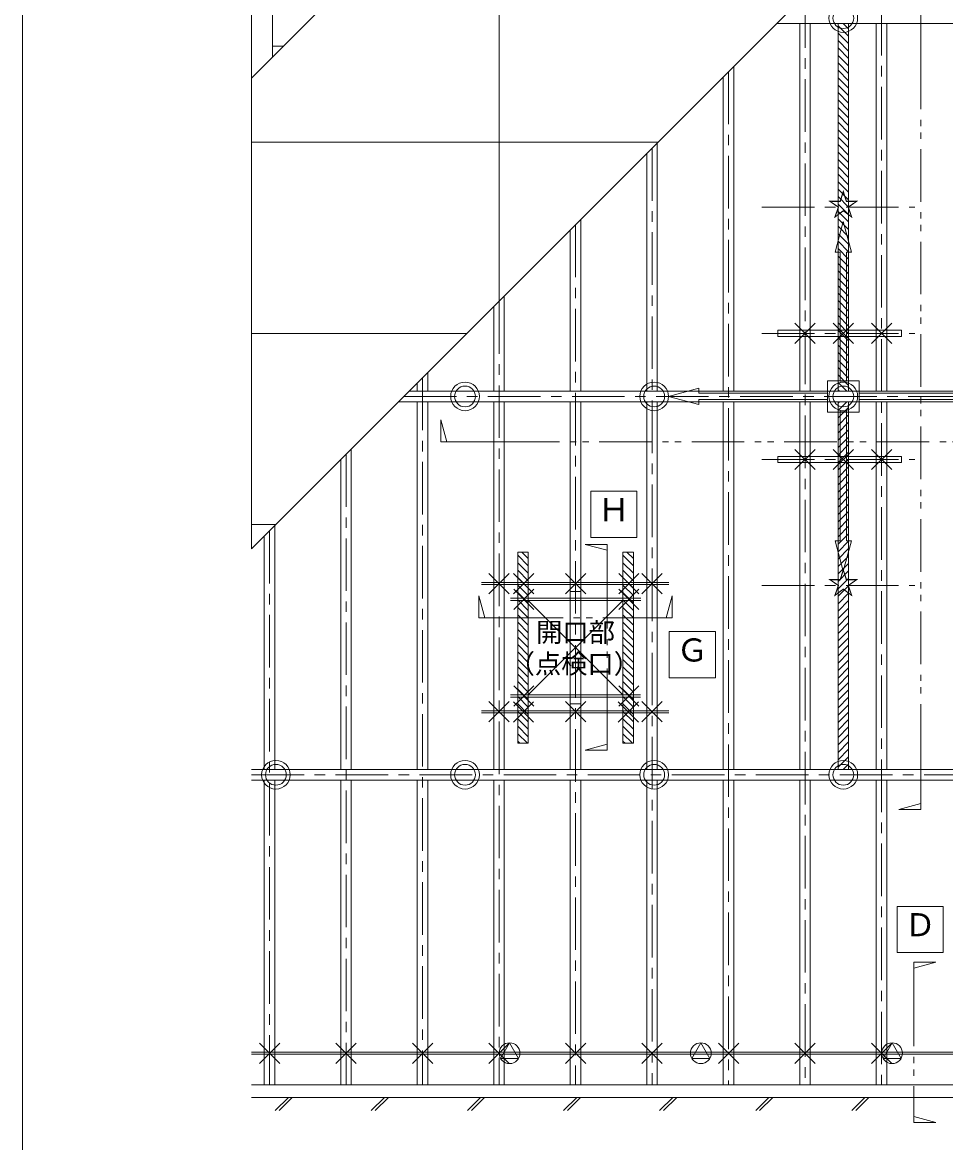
# Model space of a CAD drawing. Units: millimetres on the paper, enlarged 20 times, with parts at other scales. Extents: x -4155 to 4045, y -2866 to 2834.
# Drawn here: x -4155 to -2398, y -823 to 1309 of the extents above; entities that cross this region are included whole.
import ezdxf
from ezdxf.enums import TextEntityAlignment as Align

# ---------------------------------------------------------------- set-up
doc = ezdxf.new("R2010")
doc.units = ezdxf.units.MM
doc.header["$LTSCALE"] = 20
doc.linetypes.add('CHAIN1', pattern=[8, 5, -1, 1, -1])
doc.linetypes.add('DOUBLE_CHAIN1', pattern=[8.8, 5, -1, 0.6, -0.6, 0.6, -1])
for name, color, linetype, lineweight in [('0-0_基本', 7, 'Continuous', 9), ('0-1_軸組', 7, 'Continuous', 9), ('0-2_インサート', 7, 'Continuous', 9), ('0-3_文字', 7, 'Continuous', 9), ('0-4_ブレース', 7, 'Continuous', 9), ('0-5_仕上', 7, 'Continuous', 9), ('F-0_図枠', 7, 'Continuous', 9)]:
    doc.layers.add(name, color=color, linetype=linetype, lineweight=lineweight)
doc.styles.add('ＭＳ ゴシック', font='')
doc.styles.get('ＭＳ ゴシック').set_extended_font_data('MS Gothic')

msp = doc.modelspace()

# ---------------------------------------------------------------- linework, layer by layer
at = {"layer": '0-0_基本', "color": 4, "linetype": 'CHAIN1'}
for p, q in [((-2519.6, 1506.3), (-2519.6, -712.67)), ((-2665.2, 1360.7), (-2665.2, -712.67)), ((-2810.8, 1215.1), (-2810.8, -712.67)), ((-2956.4, 1069.5), (-2956.4, -712.67)), ((-2747.25, 957.18), (-2456.32, 957.18)), ((-3102, 923.9), (-3102, -712.67)), ((-3247.6, 778.3), (-3247.6, -712.67)), ((-2747.25, 717.18), (-2456.32, 717.18)), ((-3393.2, 632.7), (-3393.2, -712.67)), ((-3428.72, 597.18), (-1518.8, 597.18)), ((-3538.8, 487.1), (-3538.8, -712.67)), ((-2747.25, 477.18), (-2456.32, 477.18)), ((-3684.4, 341.5), (-3684.4, -712.67)), ((-2747.25, 237.18), (-2456.32, 237.18)), ((-3718.8, -122.82), (-1518.8, -122.82))]:
    msp.add_line(p, q, dxfattribs=at)
at = {"layer": '0-0_基本'}
for p, q in [((-2684.47, 697.92), (-2645.94, 736.45)), ((-2684.47, 736.45), (-2645.94, 697.92)), ((-2611.67, 697.92), (-2573.14, 736.45)), ((-2611.67, 736.45), (-2573.14, 697.92)), ((-2538.87, 697.92), (-2500.34, 736.45)), ((-2538.87, 736.45), (-2500.34, 697.92)), ((-2684.47, 496.45), (-2645.94, 457.92)), ((-2684.47, 457.92), (-2645.94, 496.45)), ((-2611.67, 496.45), (-2573.14, 457.92)), ((-2611.67, 457.92), (-2573.14, 496.45)), ((-2538.87, 496.45), (-2500.34, 457.92)), ((-2538.87, 457.92), (-2500.34, 496.45)), ((-3266.87, 221.81), (-3228.34, 260.34)), ((-3266.87, 260.34), (-3228.34, 221.81)), ((-3219.96, 221.81), (-3181.43, 260.34)), ((-3219.96, 260.34), (-3181.43, 221.81)), ((-3121.27, 221.81), (-3082.74, 260.34)), ((-3121.27, 260.34), (-3082.74, 221.81)), ((-3019.96, 221.81), (-2981.43, 260.34)), ((-3019.96, 260.34), (-2981.43, 221.81)), ((-2975.67, 221.81), (-2937.14, 260.34)), ((-2975.67, 260.34), (-2937.14, 221.81)), ((-3280.86, 243.08), (-2924.24, 243.08)), ((-3280.86, 239.08), (-2924.24, 239.08)), ((-3219.77, 191.65), (-3181.24, 230.19)), ((-3219.77, 230.19), (-3181.24, 191.65)), ((-3019.91, 191.68), (-2981.38, 230.21)), ((-3019.91, 230.21), (-2981.38, 191.68)), ((-3225.85, 213.08), (-2977.48, 213.08)), ((-3225.85, 209.08), (-2977.48, 209.08)), ((-3219.77, 7.97), (-3181.24, 46.5)), ((-3219.77, 46.5), (-3181.24, 7.97)), ((-3019.91, 46.48), (-2981.38, 7.94)), ((-3019.91, 7.94), (-2981.38, 46.48)), ((-3225.85, 29.08), (-2978.51, 29.08)), ((-3225.85, 25.08), (-2978.51, 25.08)), ((-3266.87, -22.19), (-3228.34, 16.34)), ((-3266.87, 16.34), (-3228.34, -22.19)), ((-3220.29, -22.43), (-3181.75, 16.1)), ((-3220.29, 16.1), (-3181.75, -22.43)), ((-3121.27, -22.19), (-3082.74, 16.34)), ((-3121.27, 16.34), (-3082.74, -22.19)), ((-3020.71, -22.43), (-2982.17, 16.1)), ((-3020.71, 16.1), (-2982.17, -22.43)), ((-2975.67, -22.19), (-2937.14, 16.34)), ((-2975.67, 16.34), (-2937.14, -22.19)), ((-3280.86, -0.92), (-2924.24, -0.92)), ((-3280.86, -4.92), (-2924.24, -4.92)), ((-3703.67, -671.94), (-3665.14, -633.41)), ((-3703.67, -633.41), (-3665.14, -671.94)), ((-3558.07, -671.94), (-3519.54, -633.41)), ((-3558.07, -633.41), (-3519.54, -671.94)), ((-3412.47, -671.94), (-3373.94, -633.41)), ((-3412.47, -633.41), (-3373.94, -671.94)), ((-3266.87, -671.94), (-3228.34, -633.41)), ((-3266.87, -633.41), (-3228.34, -671.94)), ((-3121.27, -671.94), (-3082.74, -633.41)), ((-3121.27, -633.41), (-3082.74, -671.94)), ((-2975.67, -671.94), (-2937.14, -633.41)), ((-2975.67, -633.41), (-2937.14, -671.94)), ((-2830.07, -671.94), (-2791.54, -633.41)), ((-2830.07, -633.41), (-2791.54, -671.94)), ((-2684.47, -671.94), (-2645.94, -633.41)), ((-2684.47, -633.41), (-2645.94, -671.94)), ((-2538.87, -671.94), (-2500.34, -633.41)), ((-2538.87, -633.41), (-2500.34, -671.94)), ((-3718.8, -650.67), (-1518.8, -650.67)), ((-3718.8, -654.67), (-1518.8, -654.67)), ((-3718.8, -712.67), (-1518.8, -712.67)), ((-1494.8, -736.67), (-3718.8, -736.67)), ((-3673.63, -761.7), (-3648.61, -736.67)), ((-3666.18, -761.7), (-3641.16, -736.67)), ((-3490.72, -761.7), (-3465.7, -736.67)), ((-3483.27, -761.7), (-3458.25, -736.67)), ((-3307.81, -761.7), (-3282.78, -736.67)), ((-3300.36, -761.7), (-3275.33, -736.67)), ((-3124.89, -761.7), (-3099.87, -736.67)), ((-3117.44, -761.7), (-3092.42, -736.67)), ((-2941.98, -761.7), (-2916.96, -736.67)), ((-2934.53, -761.7), (-2909.51, -736.67)), ((-2759.07, -761.7), (-2734.05, -736.67)), ((-2751.62, -761.7), (-2726.59, -736.67)), ((-2576.15, -761.7), (-2551.13, -736.67)), ((-2568.7, -761.7), (-2543.68, -736.67))]:
    msp.add_line(p, q, dxfattribs=at)
at = {"layer": '0-1_軸組'}
for p, q in [((-1518.8, 1307.18), (-2718.72, 1307.18)), ((-2675.2, 1307.18), (-2675.2, 607.18)), ((-2655.2, 1307.18), (-2655.2, 607.18)), ((-2602.4, 607.18), (-2602.4, 1307.18)), ((-2602.4, 1302.77), (-2582.4, 1282.77)), ((-2592.68, 1307.18), (-2582.4, 1296.91)), ((-2582.4, 1307.18), (-2582.4, 607.18)), ((-2529.6, 1307.18), (-2529.6, 607.18)), ((-2509.6, 1307.18), (-2509.6, 607.18)), ((-2602.4, 1288.62), (-2582.4, 1268.62)), ((-2602.4, 1274.48), (-2582.4, 1254.48)), ((-2602.4, 1260.34), (-2582.4, 1240.34)), ((-2602.4, 1246.2), (-2582.4, 1226.2)), ((-2800.8, 1225.1), (-2800.8, 607.18)), ((-2602.4, 1232.06), (-2582.4, 1212.06)), ((-2602.4, 1217.91), (-2582.4, 1197.91)), ((-2820.8, 1205.1), (-2820.8, 607.18)), ((-2602.4, 1203.77), (-2582.4, 1183.77)), ((-2602.4, 1189.63), (-2582.4, 1169.63)), ((-2602.4, 1175.49), (-2582.4, 1155.49)), ((-2602.4, 1161.35), (-2582.4, 1141.35)), ((-2602.4, 1147.2), (-2582.4, 1127.2)), ((-2602.4, 1133.06), (-2582.4, 1113.06)), ((-2602.4, 1118.92), (-2582.4, 1098.92)), ((-2602.4, 1104.78), (-2582.4, 1084.78)), ((-2602.4, 1090.63), (-2582.4, 1070.63)), ((-2946.4, 1079.5), (-2946.4, 607.18)), ((-2602.4, 1076.49), (-2582.4, 1056.49)), ((-2966.4, 1059.5), (-2966.4, 607.18)), ((-2602.4, 1062.35), (-2582.4, 1042.35)), ((-2602.4, 1048.21), (-2582.4, 1028.21)), ((-2602.4, 1034.07), (-2582.4, 1014.07)), ((-2602.4, 1019.92), (-2582.4, 999.92)), ((-2602.4, 1005.78), (-2582.4, 985.78)), ((-2602.4, 991.64), (-2582.4, 971.64)), ((-2602.4, 977.5), (-2582.4, 957.5)), ((-2602.4, 963.36), (-2582.4, 943.36)), ((-2602.4, 949.21), (-2582.4, 929.21)), ((-3092, 933.9), (-3092, 607.18)), ((-2602.4, 935.07), (-2582.4, 915.07)), ((-2602.4, 920.93), (-2582.4, 900.93)), ((-3112, 913.9), (-3112, 607.18)), ((-2602.4, 906.79), (-2582.4, 886.79)), ((-2602.4, 892.64), (-2582.4, 872.64)), ((-2602.4, 878.5), (-2582.4, 858.5)), ((-2602.4, 864.36), (-2582.4, 844.36)), ((-2602.4, 850.22), (-2582.4, 830.22)), ((-2602.4, 836.08), (-2582.4, 816.08)), ((-2602.4, 821.93), (-2582.4, 801.93)), ((-2602.4, 807.79), (-2582.4, 787.79)), ((-2602.4, 793.65), (-2582.4, 773.65)), ((-3257.6, 768.3), (-3257.6, 607.18)), ((-3237.6, 788.3), (-3237.6, 607.18)), ((-2602.4, 779.51), (-2582.4, 759.51)), ((-2602.4, 765.37), (-2582.4, 745.37)), ((-2602.4, 751.22), (-2582.4, 731.22)), ((-2602.4, 737.08), (-2582.4, 717.08)), ((-2717.15, 723.18), (-2481.45, 723.18)), ((-2717.15, 723.18), (-2717.15, 711.18)), ((-2717.15, 711.18), (-2481.45, 711.18)), ((-2602.4, 722.94), (-2582.4, 702.94)), ((-2602.4, 708.8), (-2582.4, 688.8)), ((-2481.45, 723.18), (-2481.45, 711.18)), ((-2602.4, 694.65), (-2582.4, 674.65)), ((-2602.4, 680.51), (-2582.4, 660.51)), ((-2602.4, 666.37), (-2582.4, 646.37)), ((-3383.2, 642.7), (-3383.2, 607.18)), ((-2602.4, 652.23), (-2582.4, 632.23)), ((-3403.2, 622.7), (-3403.2, 607.18)), ((-2602.4, 638.09), (-2582.4, 618.09)), ((-2602.4, 623.94), (-2585.64, 607.18)), ((-1518.8, 607.18), (-3418.72, 607.18)), ((-2602.4, 609.8), (-2599.79, 607.18)), ((-1518.8, 587.18), (-3438.72, 587.18)), ((-3403.2, 587.18), (-3403.2, -112.82)), ((-3383.2, 587.18), (-3383.2, -112.82)), ((-3257.6, 587.18), (-3257.6, -112.82)), ((-3237.6, 587.18), (-3237.6, -112.82)), ((-3112, 587.18), (-3112, -112.82)), ((-3092, 587.18), (-3092, -112.82)), ((-2966.4, 587.18), (-2966.4, -112.82)), ((-2946.4, 587.18), (-2946.4, -112.82)), ((-2820.8, 587.18), (-2820.8, -112.82)), ((-2800.8, 587.18), (-2800.8, -112.82)), ((-2675.2, 587.18), (-2675.2, -112.82)), ((-2655.2, 587.18), (-2655.2, -112.82)), ((-2602.4, 584.57), (-2599.79, 587.18)), ((-2602.4, 587.18), (-2602.4, -112.82)), ((-2602.4, 570.42), (-2585.64, 587.18)), ((-2602.4, 556.28), (-2582.4, 576.28)), ((-2582.4, -112.82), (-2582.4, 587.18)), ((-2529.6, 587.18), (-2529.6, -112.82)), ((-2509.6, 587.18), (-2509.6, -112.82)), ((-2602.4, 542.14), (-2582.4, 562.14)), ((-2602.4, 528), (-2582.4, 548)), ((-2602.4, 513.86), (-2582.4, 533.86)), ((-2602.4, 499.71), (-2582.4, 519.71)), ((-3528.8, 497.1), (-3528.8, -112.82)), ((-2602.4, 485.57), (-2582.4, 505.57)), ((-2602.4, 471.43), (-2582.4, 491.43)), ((-3548.8, 477.1), (-3548.8, -112.82)), ((-3257.6, 470.57), (-3257.6, -52.92)), ((-2717.15, 471.18), (-2481.45, 471.18)), ((-2602.4, 457.29), (-2582.4, 477.29)), ((-2481.45, 471.18), (-2481.45, 483.18)), ((-2602.4, 443.14), (-2582.4, 463.14)), ((-2602.4, 429), (-2582.4, 449)), ((-2602.4, 414.86), (-2582.4, 434.86)), ((-2602.4, 400.72), (-2582.4, 420.72)), ((-2602.4, 386.58), (-2582.4, 406.58)), ((-2602.4, 372.43), (-2582.4, 392.43)), ((-2602.4, 358.29), (-2582.4, 378.29)), ((-2602.4, 344.15), (-2582.4, 364.15)), ((-3674.4, 351.5), (-3674.4, -112.82)), ((-2602.4, 330.01), (-2582.4, 350.01)), ((-3694.4, 331.5), (-3694.4, -112.82)), ((-2602.4, 315.87), (-2582.4, 335.87)), ((-2602.4, 301.72), (-2582.4, 321.72)), ((-3212, -62.92), (-3212, 301.08)), ((-3212, 301.08), (-3192, 301.08)), ((-3204.13, 301.08), (-3192, 288.96)), ((-3192, 301.08), (-3192, -62.92)), ((-3012, -62.92), (-3012, 301.08)), ((-3012, 301.08), (-2992, 301.08)), ((-3004.13, 301.08), (-2992, 288.96)), ((-2992, 301.08), (-2992, -62.92)), ((-2602.4, 287.58), (-2582.4, 307.58)), ((-3212, 294.81), (-3192, 274.81)), ((-3212, 280.67), (-3192, 260.67)), ((-3012, 294.81), (-2992, 274.81)), ((-3012, 280.67), (-2992, 260.67)), ((-2602.4, 273.44), (-2582.4, 293.44)), ((-2602.4, 259.3), (-2582.4, 279.3)), ((-3212, 266.53), (-3192, 246.53)), ((-3012, 266.53), (-2992, 246.53)), ((-2602.4, 245.16), (-2582.4, 265.16)), ((-3212, 252.39), (-3192, 232.39)), ((-3212, 238.24), (-3192, 218.24)), ((-3012, 252.39), (-2992, 232.39)), ((-3012, 238.24), (-2992, 218.24)), ((-2602.4, 231.01), (-2582.4, 251.01)), ((-2602.4, 216.87), (-2582.4, 236.87)), ((-3212, 224.1), (-3192, 204.1)), ((-3112, 226.08), (-3092, 226.08)), ((-3012, 224.1), (-2992, 204.1)), ((-2602.4, 202.73), (-2582.4, 222.73)), ((-3212, 209.96), (-3192, 189.96)), ((-3212, 195.82), (-3192, 175.82)), ((-3012, 209.96), (-2992, 189.96)), ((-3012, 195.82), (-2992, 175.82)), ((-2602.4, 188.59), (-2582.4, 208.59)), ((-2602.4, 174.44), (-2582.4, 194.44)), ((-3212, 181.68), (-3192, 161.68)), ((-3012, 181.68), (-2992, 161.68)), ((-2602.4, 160.3), (-2582.4, 180.3)), ((-3212, 167.53), (-3192, 147.53)), ((-3212, 153.39), (-3192, 133.39)), ((-3012, 167.53), (-2992, 147.53)), ((-3012, 153.39), (-2992, 133.39)), ((-2602.4, 146.16), (-2582.4, 166.16)), ((-2602.4, 132.02), (-2582.4, 152.02)), ((-3212, 139.25), (-3192, 119.25)), ((-3012, 139.25), (-2992, 119.25)), ((-2602.4, 117.88), (-2582.4, 137.88)), ((-3212, 125.11), (-3192, 105.11)), ((-3212, 110.97), (-3192, 90.97)), ((-3012, 125.11), (-2992, 105.11)), ((-3012, 110.97), (-2992, 90.97)), ((-2602.4, 103.73), (-2582.4, 123.73)), ((-2602.4, 89.59), (-2582.4, 109.59)), ((-3212, 96.82), (-3192, 76.82)), ((-3012, 96.82), (-2992, 76.82)), ((-2602.4, 75.45), (-2582.4, 95.45)), ((-3212, 82.68), (-3192, 62.68)), ((-3212, 68.54), (-3192, 48.54)), ((-3012, 82.68), (-2992, 62.68)), ((-3012, 68.54), (-2992, 48.54)), ((-2602.4, 61.31), (-2582.4, 81.31)), ((-2602.4, 47.17), (-2582.4, 67.17)), ((-3212, 54.4), (-3192, 34.4)), ((-3012, 54.4), (-2992, 34.4)), ((-2602.4, 33.02), (-2582.4, 53.02)), ((-3212, 40.25), (-3192, 20.25)), ((-3212, 26.11), (-3192, 6.11)), ((-3012, 40.25), (-2992, 20.25)), ((-3012, 26.11), (-2992, 6.11)), ((-2602.4, 18.88), (-2582.4, 38.88)), ((-2602.4, 4.74), (-2582.4, 24.74)), ((-3212, 11.97), (-3192, -8.03)), ((-3092, -52.92), (-3092, 12.08)), ((-3012, 11.97), (-2992, -8.03)), ((-2602.4, -9.4), (-2582.4, 10.6)), ((-3212, -2.17), (-3192, -22.17)), ((-3212, -16.31), (-3192, -36.31)), ((-3012, -2.17), (-2992, -22.17)), ((-3012, -16.31), (-2992, -36.31)), ((-2602.4, -23.55), (-2582.4, -3.55)), ((-2602.4, -37.69), (-2582.4, -17.69)), ((-3212, -30.46), (-3192, -50.46)), ((-3012, -30.46), (-2992, -50.46)), ((-2602.4, -51.83), (-2582.4, -31.83)), ((-3212, -44.6), (-3193.68, -62.92)), ((-3212, -58.74), (-3207.82, -62.92)), ((-3192, -62.92), (-3212, -62.92)), ((-3012, -44.6), (-2993.68, -62.92)), ((-3012, -58.74), (-3007.82, -62.92)), ((-2992, -62.92), (-3012, -62.92)), ((-2602.4, -65.97), (-2582.4, -45.97)), ((-2602.4, -80.11), (-2582.4, -60.11)), ((-2602.4, -94.26), (-2582.4, -74.26)), ((-2602.4, -108.4), (-2582.4, -88.4)), ((-2592.68, -112.82), (-2582.4, -102.54)), ((-1518.8, -112.82), (-3718.8, -112.82)), ((-1518.8, -132.82), (-3718.8, -132.82)), ((-3694.4, -132.82), (-3694.4, -712.67)), ((-3674.4, -132.82), (-3674.4, -712.67)), ((-3548.8, -132.82), (-3548.8, -712.67)), ((-3528.8, -132.82), (-3528.8, -712.67)), ((-3403.2, -132.82), (-3403.2, -712.67)), ((-3383.2, -132.82), (-3383.2, -712.67)), ((-3257.6, -132.82), (-3257.6, -712.67)), ((-3237.6, -132.82), (-3237.6, -712.67)), ((-3112, -132.82), (-3112, -712.67)), ((-3092, -132.82), (-3092, -712.67)), ((-2966.4, -132.82), (-2966.4, -712.67)), ((-2946.4, -132.82), (-2946.4, -712.67)), ((-2820.8, -132.82), (-2820.8, -712.67)), ((-2800.8, -132.82), (-2800.8, -712.67)), ((-2675.2, -132.82), (-2675.2, -712.67)), ((-2655.2, -132.82), (-2655.2, -712.67)), ((-2529.6, -132.82), (-2529.6, -712.67)), ((-2509.6, -132.82), (-2509.6, -712.67))]:
    msp.add_line(p, q, dxfattribs=at)
for points in [[(-2717.15, 471.18), (-2717.15, 483.18), (-2481.45, 483.18)], [(-3112, -52.92), (-3112, 12.08), (-3092, 12.08)]]:
    msp.add_lwpolyline(points, dxfattribs=at)
at = {"layer": '0-2_インサート'}
for p, q in [((-3227.6, -632.9), (-3244.73, -662.56)), ((-3210.47, -662.56), (-3227.6, -632.9)), ((-2863.6, -632.9), (-2880.73, -662.56)), ((-2863.6, -632.9), (-2880.73, -662.56)), ((-2846.47, -662.56), (-2863.6, -632.9)), ((-2846.47, -662.56), (-2863.6, -632.9)), ((-2499.6, -632.9), (-2516.73, -662.56)), ((-2482.47, -662.56), (-2499.6, -632.9)), ((-3244.73, -662.56), (-3210.47, -662.56)), ((-2880.73, -662.56), (-2846.47, -662.56)), ((-2880.73, -662.56), (-2846.47, -662.56)), ((-2516.73, -662.56), (-2482.47, -662.56))]:
    msp.add_line(p, q, dxfattribs=at)
for centre, radius in [((-2592.4, 1317.18), 27.25), ((-2592.4, 1317.18), 19.78), ((-3312.4, 597.18), 27.25), ((-2952.4, 597.18), 27.25), ((-2592.4, 597.18), 27.25), ((-3312.4, 597.18), 19.78), ((-2952.4, 597.18), 19.78), ((-2592.4, 597.18), 19.78), ((-3672.4, -122.82), 27.25), ((-3672.4, -122.82), 19.78), ((-3312.4, -122.82), 27.25), ((-3312.4, -122.82), 19.78), ((-2952.4, -122.82), 27.25), ((-2952.4, -122.82), 19.78), ((-2592.4, -122.82), 27.25), ((-2592.4, -122.82), 19.78), ((-3227.6, -652.67), 19.78), ((-2863.6, -652.67), 19.78), ((-2863.6, -652.67), 19.78), ((-2499.6, -652.67), 19.78)]:
    msp.add_circle(centre, radius, dxfattribs=at)
at = {"layer": '0-3_文字'}
for p, q in [((-2445.03, 1243.67), (-2445.03, 1369.06)), ((-3358.22, 552.92), (-3347.01, 511.08)), ((-3358.22, 511.08), (-3358.22, 552.92)), ((-3232.83, 511.08), (-3358.22, 511.08)), ((-3073.19, 416.74), (-2985.19, 416.74)), ((-3073.19, 328.74), (-3073.19, 416.74)), ((-2985.19, 416.74), (-2985.19, 328.74)), ((-2985.19, 328.74), (-3073.19, 328.74)), ((-3083.59, 315.57), (-3041.74, 304.36)), ((-3041.74, 315.57), (-3083.59, 315.57)), ((-3041.74, 315.57), (-3041.74, 255.57)), ((-3285.87, 217.58), (-3274.66, 175.74)), ((-3285.87, 175.74), (-3285.87, 217.58)), ((-2918.13, 217.58), (-2929.35, 175.74)), ((-2918.13, 175.74), (-2918.13, 217.58)), ((-3285.87, 175.74), (-3225.87, 175.74)), ((-2918.13, 175.74), (-2978.13, 175.74)), ((-2923.8, 149.69), (-2835.8, 149.69)), ((-2923.8, 61.69), (-2923.8, 149.69)), ((-2835.8, 149.69), (-2835.8, 61.69)), ((-2835.8, 61.69), (-2923.8, 61.69)), ((-3041.74, -76.04), (-3041.74, -16.04)), ((-2445.03, -63.56), (-2445.03, -188.95)), ((-3083.59, -76.04), (-3041.74, -64.82)), ((-3041.74, -76.04), (-3083.59, -76.04)), ((-2486.88, -188.95), (-2445.03, -177.74)), ((-2445.03, -188.95), (-2486.88, -188.95)), ((-2490.14, -373.18), (-2402.14, -373.18)), ((-2490.14, -461.18), (-2490.14, -373.18)), ((-2402.14, -373.18), (-2402.14, -461.18)), ((-2402.14, -461.18), (-2490.14, -461.18)), ((-2458.38, -479.51), (-2458.38, -539.51)), ((-2416.54, -479.51), (-2458.38, -490.72)), ((-2458.38, -479.51), (-2416.54, -479.51)), ((-2458.38, -724.54), (-2458.38, -784.54)), ((-2416.54, -784.54), (-2458.38, -773.33)), ((-2458.38, -784.54), (-2416.54, -784.54))]:
    msp.add_line(p, q, dxfattribs=at)
at = {"layer": '0-3_文字', "color": 4, "linetype": 'DOUBLE_CHAIN1'}
for p, q in [((-2445.03, 1243.67), (-2445.03, -63.56)), ((-3232.83, 511.08), (-1959.54, 511.08)), ((-3041.74, 255.57), (-3041.74, -16.04)), ((-3225.87, 175.74), (-2978.13, 175.74)), ((-2458.38, -539.51), (-2458.38, -724.54))]:
    msp.add_line(p, q, dxfattribs=at)
at = {"layer": '0-4_ブレース'}
for p, q in [((-2592.4, 929.94), (-2607.93, 871.98)), ((-2592.4, 929.94), (-2576.87, 871.98)), ((-2598.4, 871.98), (-2607.93, 871.98)), ((-2598.4, 627.18), (-2598.4, 871.98)), ((-2576.87, 871.98), (-2586.4, 871.98)), ((-2586.4, 627.18), (-2586.4, 871.98)), ((-2586.4, 624.43), (-2598.4, 624.43)), ((-2925.15, 597.18), (-2867.2, 612.71)), ((-2925.15, 597.18), (-2867.2, 581.66)), ((-2867.2, 612.71), (-2867.2, 603.18)), ((-2622.4, 603.18), (-2867.2, 603.18)), ((-2562.4, 603.18), (-2317.61, 603.18)), ((-2867.2, 591.18), (-2867.2, 581.66)), ((-2622.4, 591.18), (-2867.2, 591.18)), ((-2562.4, 591.18), (-2317.61, 591.18)), ((-2586.4, 569.94), (-2598.4, 569.94)), ((-2586.4, 569.94), (-2598.4, 569.94)), ((-2598.4, 569.94), (-2598.4, 322.39)), ((-2598.4, 567.18), (-2598.4, 322.39)), ((-2586.4, 569.94), (-2586.4, 322.39)), ((-2586.4, 567.18), (-2586.4, 322.39)), ((-2592.4, 264.43), (-2607.93, 322.39)), ((-2607.93, 322.39), (-2598.4, 322.39)), ((-2592.4, 264.43), (-2607.93, 322.39)), ((-2598.4, 322.39), (-2607.93, 322.39)), ((-2592.4, 264.43), (-2576.87, 322.39)), ((-2592.4, 264.43), (-2576.87, 322.39)), ((-2586.4, 322.39), (-2576.87, 322.39)), ((-2576.87, 322.39), (-2586.4, 322.39))]:
    msp.add_line(p, q, dxfattribs=at)
msp.add_lwpolyline([(-2622.4, 567.18), (-2562.4, 567.18), (-2562.4, 627.18), (-2622.4, 627.18)], close=True, dxfattribs=at)
at = {"layer": '0-5_仕上'}
for p, q in [((-3718.8, 1203.18), (-3718.8, 2233.18)), ((-3718.8, 1203.18), (-2688.8, 2233.18)), ((-1792.72, 2233.18), (-3718.8, 307.1)), ((-3678.8, 2233.18), (-3678.8, 1243.18)), ((-3247.6, 778.3), (-3247.6, 1674.38)), ((-3658.4, 1263.58), (-3678.8, 1263.58)), ((-3718.8, 1203.18), (-3718.8, 307.1)), ((-3718.8, 1081.18), (-2944.72, 1081.18)), ((-3718.8, 717.18), (-3308.72, 717.18)), ((-3718.8, 353.18), (-3672.4, 353.18)), ((-3192, 29.08), (-3012, 209.08)), ((-3192, 209.08), (-3012, 209.08)), ((-3012, 209.08), (-3012, 29.08)), ((-3012, 29.08), (-3192, 29.08)), ((-3012, 29.08), (-3192, 29.08))]:
    msp.add_line(p, q, dxfattribs=at)
msp.add_lwpolyline([(-3192, 29.08), (-3192, 209.08), (-3012, 29.08)], dxfattribs=at)
at = {"layer": 'F-0_図枠'}
msp.add_line((-4154.85, -2865.65), (-4154.85, 2834.35), dxfattribs=at)

# ---------------------------------------------------------------- texts
at = {"layer": '0-1_軸組', "style": 'ＭＳ ゴシック'}
for p in [(-2622.4, 927.18), (-2622.4, 207.18)]:
    msp.add_text('☆', height=43.99, dxfattribs=at).set_placement(p, align=Align.BOTTOM_LEFT)
at = {"layer": '0-3_文字', "style": 'ＭＳ ゴシック'}
for s, height, p in [('Ｈ', 43.99, (-3059.26, 346.56)), ('開口部', 36.66, (-3177, 119.08)), ('Ｇ', 43.99, (-2909.87, 79.51)), ('（点検口）', 36.66, (-3229.38, 59.08)), ('Ｄ', 43.99, (-2476.21, -443.36))]:
    msp.add_text(s, height=height, dxfattribs=at).set_placement(p, align=Align.BOTTOM_LEFT)

doc.saveas('drawing.dxf')
